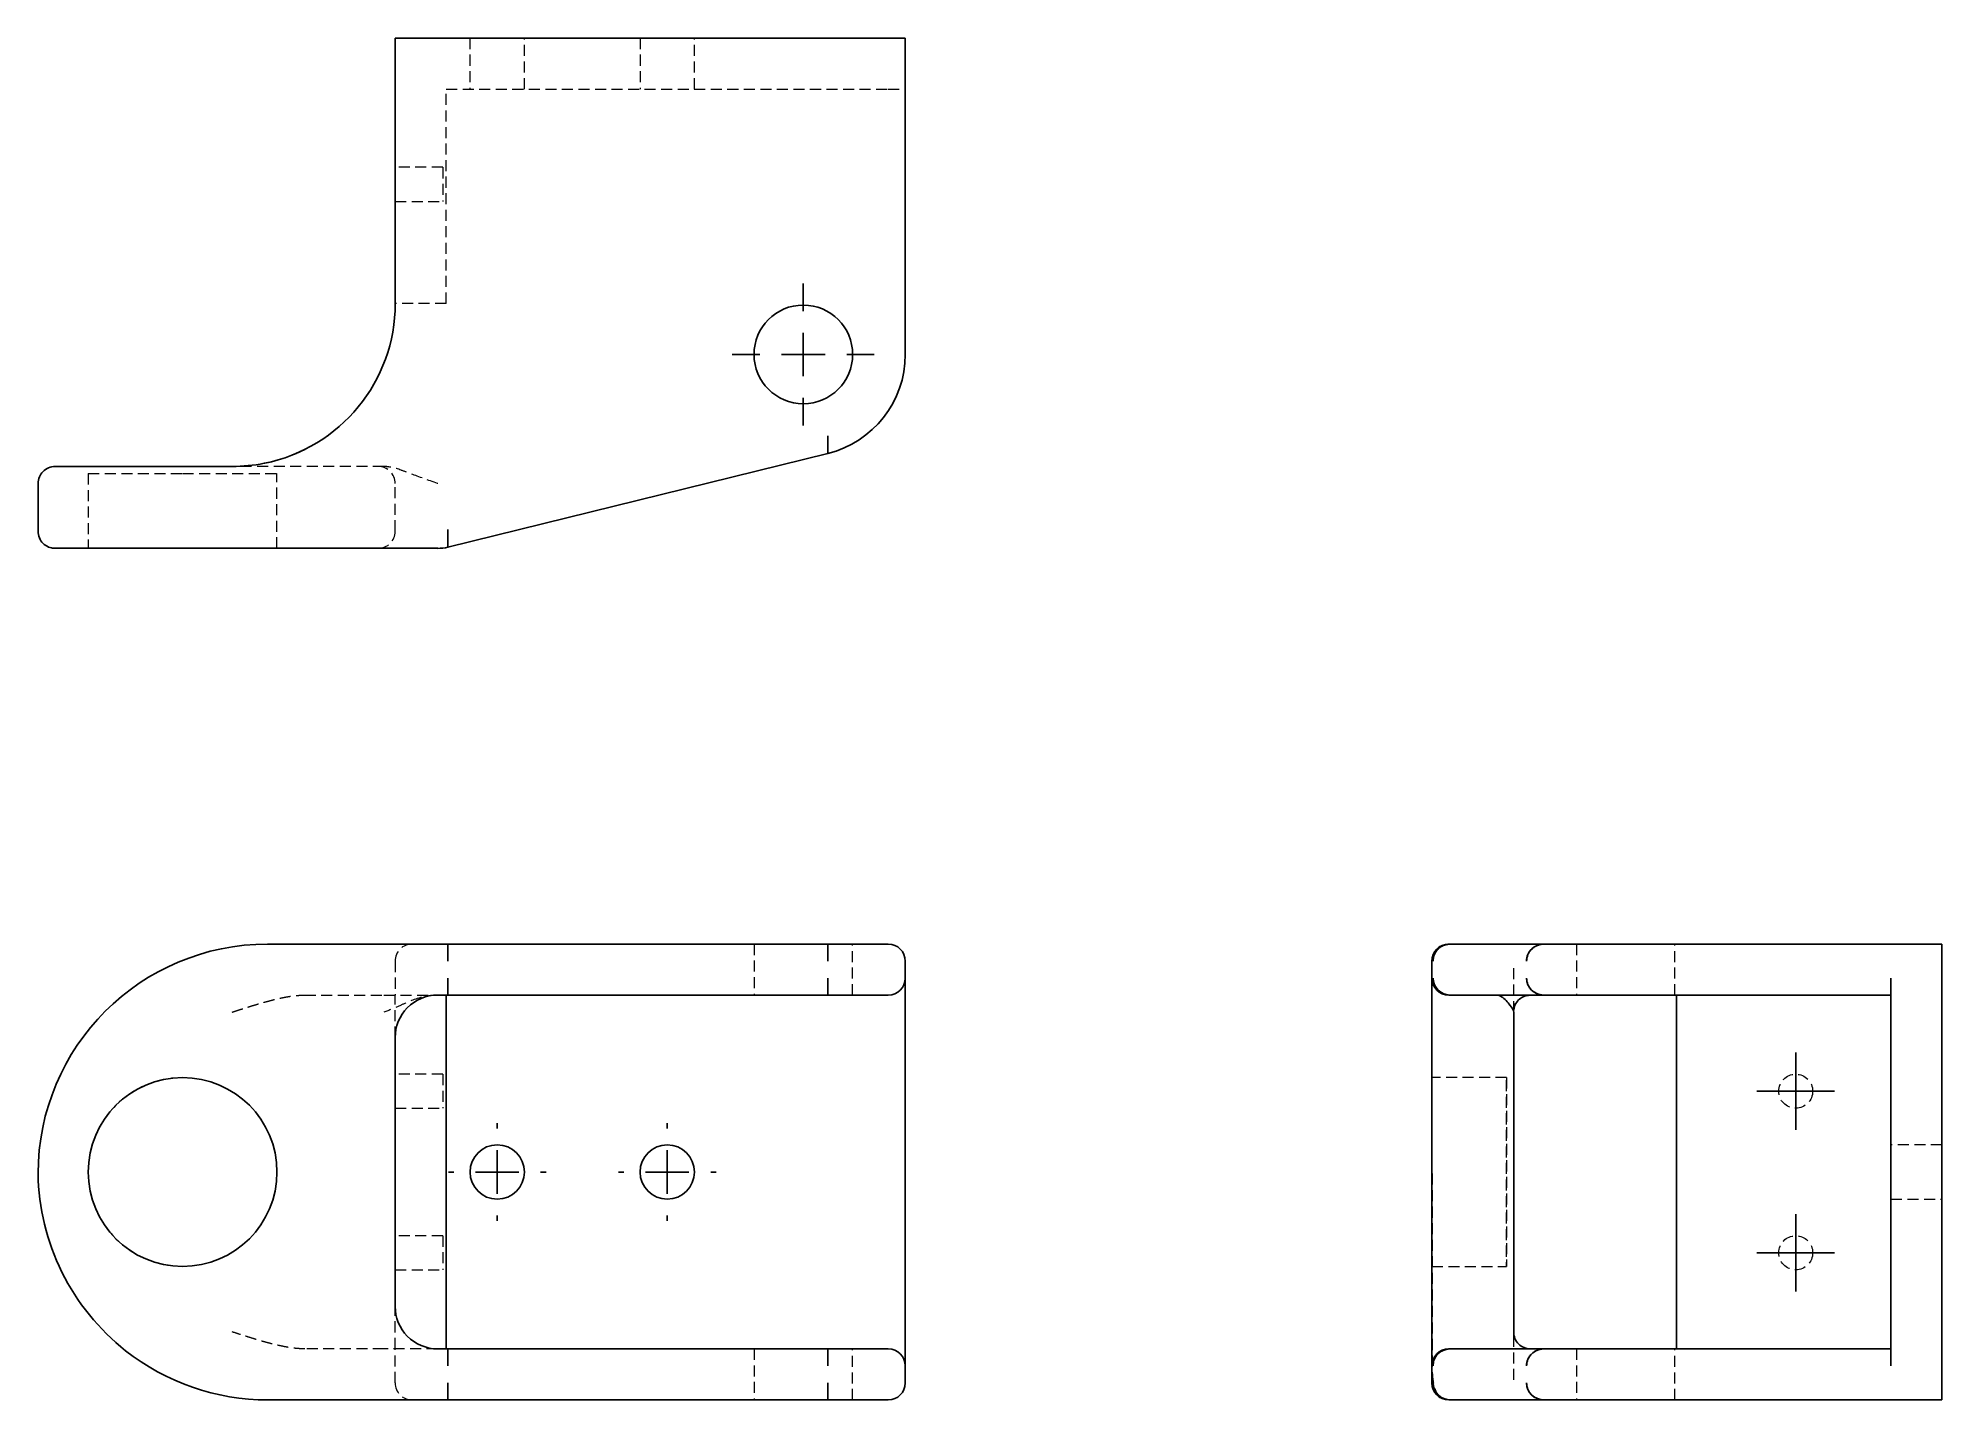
# Model space of a CAD drawing. Header units: millimetres. Extents: x 33 to 252, y 31 to 187.
import ezdxf

# ---------------------------------------------------------------- set-up
doc = ezdxf.new("R2010")
doc.units = ezdxf.units.MM
doc.linetypes.add('HIDDEN', pattern=[1.905, 1.27, -0.635])
doc.layers.add('10', color=7, linetype='Continuous')

# ---------------------------------------------------------------- blocks, each defined once
blk = doc.blocks.new('SW_CENTERMARKSYMBOL_0')
at = {"layer": '10', "color": 0}
for p, q in [((0, 5), (0, 5.63)), ((0, 0), (0, 2.5)), ((-5, 0), (-5.63, 0)), ((0, 0), (-2.5, 0)), ((0, 0), (0, -2.5)), ((0, 0), (2.5, 0)), ((5, 0), (5.63, 0)), ((0, -5), (0, -5.63))]:
    blk.add_line(p, q, dxfattribs=at)
blk = doc.blocks.new('SW_CENTERMARKSYMBOL_1')
at = {"layer": '10', "color": 0}
for p, q in [((0, 5), (0, 5.63)), ((0, 0), (0, 2.5)), ((-5, 0), (-5.63, 0)), ((0, 0), (-2.5, 0)), ((0, 0), (0, -2.5)), ((0, 0), (2.5, 0)), ((5, 0), (5.63, 0)), ((0, -5), (0, -5.63))]:
    blk.add_line(p, q, dxfattribs=at)
blk = doc.blocks.new('SW_CENTERMARKSYMBOL_2')
at = {"layer": '10', "color": 0}
for p, q in [((0, 5), (0, 8.18)), ((0, 0), (0, 2.5)), ((-5, 0), (-8.18, 0)), ((0, 0), (-2.5, 0)), ((0, 0), (0, -2.5)), ((0, 0), (2.5, 0)), ((5, 0), (8.18, 0)), ((0, -5), (0, -8.18))]:
    blk.add_line(p, q, dxfattribs=at)
blk = doc.blocks.new('SW_CENTERMARKSYMBOL_3')
at = {"layer": '10', "color": 0}
for p, q in [((0, 2.5), (0, 4.46)), ((0, 0), (0, 2.5)), ((-2.5, 0), (-4.46, 0)), ((0, 0), (-2.5, 0)), ((0, 0), (0, -2.5)), ((0, 0), (2.5, 0)), ((2.5, 0), (4.46, 0)), ((0, -2.5), (0, -4.46))]:
    blk.add_line(p, q, dxfattribs=at)
blk = doc.blocks.new('SW_CENTERMARKSYMBOL_4')
at = {"layer": '10', "color": 0}
for p, q in [((0, 2.5), (0, 4.46)), ((0, 0), (0, 2.5)), ((-2.5, 0), (-4.46, 0)), ((0, 0), (-2.5, 0)), ((0, 0), (0, -2.5)), ((0, 0), (2.5, 0)), ((2.5, 0), (4.46, 0)), ((0, -2.5), (0, -4.46))]:
    blk.add_line(p, q, dxfattribs=at)

msp = doc.modelspace()

# ---------------------------------------------------------------- linework, layer by layer
at = {"color": 7, "linetype": 'Continuous', "lineweight": 25}
for p, q in [((74.23, 187.41), (74.23, 156.85)), ((76.19, 187.41), (74.23, 187.41)), ((76.19, 187.41), (131.04, 187.41)), ((133, 187.41), (131.04, 187.41)), ((133, 150.98), (133, 187.41)), ((124.06, 139.57), (124.06, 141.6)), ((80.3, 128.79), (124.06, 139.57)), ((33.1, 136.12), (33.1, 130.61)), ((55.46, 138.08), (35.06, 138.08)), ((34.69, 128.68), (34.72, 128.68)), ((35.06, 128.65), (59.54, 128.65)), ((59.54, 128.65), (74.23, 128.65)), ((74.23, 128.65), (79.13, 128.65)), ((74.23, 83.07), (59.54, 83.07)), ((79.13, 83.07), (74.23, 83.07)), ((80.3, 83.07), (79.13, 83.07)), ((124.06, 83.07), (80.3, 83.07)), ((124.06, 81.11), (124.06, 83.07)), ((131.04, 83.07), (124.06, 83.07)), ((195.85, 83.07), (195.61, 83.07)), ((206.58, 83.07), (195.81, 83.07)), ((215.98, 83.07), (206.6, 83.07)), ((252.41, 83.07), (215.98, 83.07)), ((252.41, 81.11), (252.41, 83.07)), ((80.3, 79.15), (80.3, 77.19)), ((124.06, 77.19), (124.06, 79.15)), ((133, 81.11), (133, 79.15)), ((133, 79.15), (133, 34.49)), ((193.65, 81.11), (193.65, 79.15)), ((193.65, 81.11), (193.65, 81.11)), ((193.65, 79.15), (193.65, 77.09)), ((246.54, 79.15), (246.54, 34.49)), ((252.41, 81.11), (252.41, 32.53)), ((79.13, 77.19), (80.3, 77.19)), ((80.11, 77.19), (80.11, 36.45)), ((80.3, 77.19), (124.06, 77.19)), ((124.06, 77.19), (131.04, 77.19)), ((193.65, 77.09), (193.65, 72.3)), ((195.61, 77.19), (195.81, 77.19)), ((195.81, 77.19), (206.58, 77.19)), ((205.03, 77.19), (204.57, 77.1)), ((206.58, 77.19), (206.6, 77.19)), ((206.6, 77.19), (215.98, 77.19)), ((215.98, 77.19), (246.54, 77.19)), ((221.85, 77.19), (221.85, 36.45)), ((203.08, 72.3), (203.08, 75.23)), ((74.23, 41.35), (74.23, 72.3)), ((193.65, 72.3), (193.65, 41.35)), ((203.08, 41.35), (203.08, 72.3)), ((193.65, 41.35), (193.65, 36.55)), ((203.08, 38.41), (203.08, 41.35)), ((80.3, 36.45), (79.13, 36.45)), ((124.06, 36.45), (80.3, 36.45)), ((124.06, 34.49), (124.06, 36.45)), ((131.04, 36.45), (124.06, 36.45)), ((193.65, 36.55), (193.65, 34.49)), ((195.85, 36.45), (195.61, 36.45)), ((206.58, 36.45), (195.81, 36.45)), ((215.98, 36.45), (206.6, 36.45)), ((246.54, 36.45), (215.98, 36.45)), ((133, 34.49), (133, 32.53)), ((193.65, 34.49), (193.65, 32.53)), ((80.3, 32.53), (80.3, 30.57)), ((124.06, 30.57), (124.06, 32.53)), ((193.65, 32.53), (193.65, 32.53)), ((252.41, 30.57), (252.41, 32.53)), ((59.54, 30.57), (74.23, 30.57)), ((74.23, 30.57), (79.13, 30.57)), ((79.13, 30.57), (80.3, 30.57)), ((80.3, 30.57), (124.06, 30.57)), ((124.06, 30.57), (131.04, 30.57)), ((195.61, 30.57), (195.81, 30.57)), ((195.81, 30.57), (206.58, 30.57)), ((206.58, 30.57), (206.6, 30.57)), ((206.6, 30.57), (215.98, 30.57)), ((215.98, 30.57), (252.41, 30.57))]:
    msp.add_line(p, q, dxfattribs=at)
at = {"color": 7, "linetype": 'HIDDEN', "lineweight": 18}
for p, q in [((82.85, 187.41), (82.85, 181.54)), ((89.12, 181.54), (89.12, 187.41)), ((102.44, 187.41), (102.44, 181.54)), ((108.71, 181.54), (108.71, 187.41)), ((80.11, 181.54), (131.04, 181.54)), ((80.11, 156.85), (80.11, 181.54)), ((131.04, 181.54), (133, 181.54)), ((79.72, 172.53), (74.23, 172.53)), ((79.72, 172.53), (79.72, 168.61)), ((74.23, 168.61), (79.72, 168.61)), ((80.11, 156.85), (74.23, 156.85)), ((38.88, 137.27), (49.75, 137.27)), ((38.88, 137.27), (38.88, 128.65)), ((49.75, 137.27), (60.62, 137.27)), ((72.94, 138.08), (55.46, 138.08)), ((60.62, 128.65), (60.62, 137.27)), ((72.93, 138.11), (73.51, 138.03)), ((74.23, 130.61), (74.23, 136.12)), ((115.57, 83.07), (115.57, 77.19)), ((126.93, 77.19), (126.93, 83.07)), ((210.3, 83.07), (210.3, 77.19)), ((221.66, 77.19), (221.66, 83.07)), ((74.23, 81.11), (74.23, 77.19)), ((203.08, 75.23), (203.08, 80.77)), ((63.81, 77.19), (72.94, 77.19)), ((74.23, 72.3), (74.23, 77.19)), ((204.57, 77.1), (204.44, 77.08)), ((79.72, 68.08), (74.23, 68.08)), ((79.72, 68.08), (79.72, 64.17)), ((49.75, 67.69), (49.75, 67.69)), ((202.27, 67.69), (193.65, 67.69)), ((74.23, 64.17), (79.72, 64.17)), ((252.41, 59.96), (246.54, 59.96)), ((246.54, 53.69), (252.41, 53.69)), ((79.72, 49.48), (74.23, 49.48)), ((79.72, 49.48), (79.72, 45.56)), ((49.75, 45.95), (49.75, 45.95)), ((74.23, 45.56), (79.72, 45.56)), ((193.65, 45.95), (202.27, 45.95)), ((74.23, 36.45), (74.23, 41.35)), ((203.08, 32.87), (203.08, 38.41)), ((72.94, 36.45), (63.81, 36.45)), ((74.23, 32.53), (74.23, 36.45)), ((115.57, 36.45), (115.57, 30.57)), ((126.93, 30.57), (126.93, 36.45)), ((210.3, 36.45), (210.3, 30.57)), ((221.66, 30.57), (221.66, 36.45))]:
    msp.add_line(p, q, dxfattribs=at)
at = {"color": 7, "linetype": 'HIDDEN', "lineweight": 18, "flags": 128}
msp.add_lwpolyline([(202.27, 67.69), (202.27, 67.64), (202.27, 67.48), (202.27, 67.23), (202.27, 66.87), (202.27, 66.41), (202.27, 65.86), (202.27, 65.23), (202.27, 64.51), (202.27, 63.72), (202.27, 62.86), (202.27, 61.95), (202.27, 60.98), (202.27, 59.98), (202.27, 58.94), (202.27, 57.89), (202.27, 56.82), (202.27, 55.76), (202.27, 54.7), (202.27, 53.67), (202.27, 52.66), (202.27, 51.7), (202.27, 50.78), (202.27, 49.92), (202.27, 49.13), (202.27, 48.42), (202.27, 47.78), (202.27, 47.23), (202.27, 46.78), (202.27, 46.42), (202.27, 46.16), (202.27, 46), (202.27, 45.95), (202.27, 46), (202.27, 46.16), (202.27, 46.42), (202.27, 46.78), (202.27, 47.23), (202.27, 47.78), (202.27, 48.42), (202.27, 49.13), (202.27, 49.92), (202.27, 50.78), (202.27, 51.7), (202.27, 52.66), (202.27, 53.67), (202.27, 54.7), (202.27, 55.76), (202.27, 56.82), (202.27, 57.89), (202.27, 58.94), (202.27, 59.98), (202.27, 60.98), (202.27, 61.95), (202.27, 62.86), (202.27, 63.72), (202.27, 64.51), (202.27, 65.23), (202.27, 65.86), (202.27, 66.41), (202.27, 66.87), (202.27, 67.23), (202.27, 67.48), (202.27, 67.64), (202.27, 67.69)], dxfattribs=at)
at = {"color": 7, "linetype": 'Continuous', "lineweight": 25}
for centre, radius in [((121.25, 150.98), 5.68), ((49.75, 56.82), 10.87), ((85.99, 56.82), 3.13), ((105.58, 56.82), 3.13)]:
    msp.add_circle(centre, radius, dxfattribs=at)
at = {"color": 7, "linetype": 'HIDDEN', "lineweight": 18}
for centre in [(235.57, 66.13), (235.57, 47.52)]:
    msp.add_circle(centre, 1.96, dxfattribs=at)
at = {"color": 7, "linetype": 'Continuous', "lineweight": 25}
for centre, radius, start, end in [((55.46, 156.85), 18.78, 281.3602, 0), ((121.25, 150.98), 11.75, 283.8364, 0), ((79.13, 133.54), 4.9, 270, 283.8364), ((59.54, 56.63), 26.44, 90, 180), ((131.04, 81.11), 1.96, 0, 90), ((195.61, 81.11), 1.96, 90, 180), ((131.04, 79.15), 1.96, 270, 0), ((195.61, 79.15), 1.96, 180, 270), ((79.13, 72.3), 4.9, 90, 135.5847), ((79.13, 72.3), 4.9, 135.5847, 180), ((49.75, 56.82), 10.87, 270, 90), ((79.13, 41.35), 4.9, 180, 224.4153), ((79.13, 41.35), 4.9, 224.4153, 270), ((131.04, 34.49), 1.96, 0, 90), ((195.61, 34.49), 1.96, 90, 180), ((131.04, 32.53), 1.96, 270, 0), ((195.61, 32.53), 1.96, 180, 270)]:
    msp.add_arc(centre, radius, start, end, dxfattribs=at)
at = {"color": 7, "linetype": 'HIDDEN', "lineweight": 18}
for centre, radius, start, end in [((72.28, 136.12), 1.96, 0, 90), ((72.28, 130.61), 1.96, 270, 0), ((76.19, 81.11), 1.96, 90, 180), ((49.75, 56.82), 10.87, 90, 270), ((76.19, 32.53), 1.96, 180, 270)]:
    msp.add_arc(centre, radius, start, end, dxfattribs=at)
at = {"color": 7, "linetype": 'Continuous', "lineweight": 25}
for centre, start_param, end_param in [((206.58, 81.11), 4.706244, 6.283185), ((195.81, 79.15), 0, 1.570796), ((206.58, 79.15), 0, 1.570796), ((206.58, 34.49), 4.706244, 6.283185), ((195.81, 32.53), 0, 1.570796), ((206.58, 32.53), 0, 1.570796)]:
    msp.add_ellipse(centre, major_axis=(-2.02, 0), ratio=0.970982, start_param=start_param, end_param=end_param, dxfattribs=at)
for points, knots in [([(124.06, 141.6), (124.06, 141.46), (124.06, 141.33), (124.06, 141.08), (124.06, 140.95), (124.06, 140.71), (124.06, 140.59), (124.06, 140.37), (124.06, 140.27), (124.06, 140.08), (124.06, 139.99), (124.06, 139.84), (124.06, 139.78), (124.06, 139.62), (124.06, 139.57), (124.06, 139.57)], [0, 0, 0, 0, 0.125, 0.125, 0.25, 0.25, 0.375, 0.375, 0.5, 0.5, 0.625, 0.625, 0.75, 0.75, 1, 1, 1, 1]), ([(59.84, 138.59), (59.84, 138.59), (59.56, 138.52), (59.27, 138.47), (58.99, 138.42)], [0, 0, 0, 0, 0.009628, 1, 1, 1, 1]), ([(63.81, 140.03), (63.63, 139.95), (63.25, 139.76), (62.82, 139.57), (62.57, 139.48), (62.53, 139.46)], [0, 0, 0, 0, 0.430006, 0.901966, 1, 1, 1, 1]), ([(33.1, 136.12), (33.1, 136.37), (33.15, 136.63), (33.35, 137.1), (33.49, 137.32), (33.85, 137.68), (34.07, 137.83), (34.54, 138.02), (34.8, 138.08), (35.06, 138.08)], [0, 0, 0, 0, 0.25, 0.25, 0.5, 0.5, 0.75, 0.75, 1, 1, 1, 1]), ([(35.06, 128.65), (34.54, 128.65), (34.04, 128.86), (33.31, 129.58), (33.1, 130.09), (33.1, 130.61)], [0, 0, 0, 0, 0.5, 0.5, 1, 1, 1, 1]), ([(80.3, 130.81), (80.3, 130.76), (80.3, 130.66), (80.3, 130.52), (80.3, 130.39), (80.3, 130.26), (80.3, 130.14), (80.3, 130.03), (80.3, 129.92), (80.3, 129.82), (80.3, 129.73), (80.3, 129.65), (80.3, 129.57), (80.3, 129.5), (80.3, 129.44), (80.3, 129.33), (80.3, 129.19), (80.3, 129.05), (80.3, 128.93), (80.3, 128.85), (80.3, 128.8), (80.3, 128.79), (80.3, 128.79)], [0, 0, 0, 0, 0.046981, 0.09228, 0.135897, 0.177833, 0.218087, 0.256661, 0.293555, 0.328769, 0.362304, 0.394162, 0.424342, 0.452847, 0.479677, 0.504834, 0.591766, 0.67685, 0.760147, 0.841724, 0.92165, 1, 1, 1, 1]), ([(80.3, 83.07), (80.3, 83.07), (80.3, 83.07), (80.3, 83.05), (80.3, 83.03), (80.3, 83), (80.3, 82.96), (80.3, 82.92), (80.3, 82.87), (80.3, 82.82), (80.3, 82.77), (80.3, 82.72), (80.3, 82.66), (80.3, 82.61), (80.3, 82.55), (80.3, 82.45), (80.3, 82.3), (80.3, 82.08), (80.3, 81.85), (80.3, 81.6), (80.3, 81.36), (80.3, 81.19), (80.3, 81.11)], [0, 0, 0, 0, 0.046981, 0.09228, 0.135897, 0.177833, 0.218087, 0.256661, 0.293555, 0.328769, 0.362304, 0.394162, 0.424342, 0.452847, 0.479677, 0.504834, 0.591766, 0.67685, 0.760147, 0.841724, 0.92165, 1, 1, 1, 1]), ([(195.81, 83.07), (195.76, 83.07), (195.66, 83.07), (195.52, 83.05), (195.39, 83.03), (195.26, 83), (195.14, 82.96), (195.03, 82.92), (194.92, 82.87), (194.82, 82.82), (194.73, 82.77), (194.65, 82.72), (194.57, 82.66), (194.5, 82.61), (194.44, 82.55), (194.33, 82.45), (194.19, 82.3), (194.05, 82.08), (193.93, 81.85), (193.85, 81.6), (193.8, 81.36), (193.79, 81.19), (193.79, 81.11)], [0, 0, 0, 0, 0.046981, 0.09228, 0.135897, 0.177833, 0.218087, 0.256661, 0.293555, 0.328769, 0.362304, 0.394162, 0.424342, 0.452847, 0.479677, 0.504834, 0.591766, 0.67685, 0.760147, 0.841724, 0.92165, 1, 1, 1, 1]), ([(206.6, 83.07), (206.46, 83.07), (206.33, 83.06), (206.08, 83.01), (205.95, 82.97), (205.71, 82.88), (205.59, 82.82), (205.37, 82.68), (205.27, 82.6), (205.08, 82.42), (204.99, 82.32), (204.84, 82.11), (204.78, 81.99), (204.62, 81.64), (204.57, 81.38), (204.57, 81.11)], [0, 0, 0, 0, 0.125, 0.125, 0.25, 0.25, 0.375, 0.375, 0.5, 0.5, 0.625, 0.625, 0.75, 0.75, 1, 1, 1, 1]), ([(204.57, 79.15), (204.57, 79.02), (204.58, 78.89), (204.63, 78.64), (204.67, 78.51), (204.78, 78.27), (204.84, 78.16), (204.99, 77.94), (205.08, 77.84), (205.36, 77.58), (205.59, 77.43), (205.95, 77.29), (206.08, 77.25), (206.33, 77.21), (206.46, 77.19), (206.6, 77.19)], [0, 0, 0, 0, 0.125, 0.125, 0.25, 0.25, 0.375, 0.375, 0.5, 0.5, 0.75, 0.75, 0.875, 0.875, 1, 1, 1, 1]), ([(201.12, 77.19), (201.12, 77.19), (201.12, 77.19), (201.5, 77.19), (202.07, 76.75), (202.83, 75.84), (203.08, 75.43), (203.08, 75.23)], [-0.3850563, -0.3850563, -0.3850563, -0.3850563, -0.3844239, -0.3844239, -0.2304013, -0.1533901, 0.0006325, 0.0006325, 0.0006325, 0.0006325]), ([(203.03, 75.44), (203.08, 75.63), (203.17, 76.02), (203.52, 76.54), (204.02, 76.97), (204.44, 77.09), (204.65, 77.16)], [0, 0, 0, 0, 0.23387, 0.478454, 0.733288, 1, 1, 1, 1]), ([(33.1, 56.63), (33.16, 52.71), (35.05, 44.91), (43.9, 33.97), (53.66, 30.57), (59.54, 30.57)], [-1.555981, -1.555981, -1.555981, -1.555981, -1.111415, -0.666849, 0, 0, 0, 0]), ([(203.08, 38.41), (203.08, 38.15), (203.13, 37.9), (203.32, 37.42), (203.47, 37.2), (203.83, 36.84), (204.05, 36.7), (204.52, 36.5), (204.78, 36.45), (205.03, 36.45)], [0, 0, 0, 0, 0.25, 0.25, 0.5, 0.5, 0.75, 0.75, 1, 1, 1, 1]), ([(80.3, 36.45), (80.3, 36.45), (80.3, 36.45), (80.3, 36.43), (80.3, 36.41), (80.3, 36.38), (80.3, 36.34), (80.3, 36.3), (80.3, 36.25), (80.3, 36.2), (80.3, 36.15), (80.3, 36.1), (80.3, 36.04), (80.3, 35.99), (80.3, 35.93), (80.3, 35.83), (80.3, 35.68), (80.3, 35.46), (80.3, 35.22), (80.3, 34.98), (80.3, 34.74), (80.3, 34.57), (80.3, 34.49)], [0, 0, 0, 0, 0.046981, 0.09228, 0.135897, 0.177833, 0.218087, 0.256661, 0.293555, 0.328769, 0.362304, 0.394162, 0.424342, 0.452847, 0.479677, 0.504834, 0.591766, 0.67685, 0.760147, 0.841724, 0.92165, 1, 1, 1, 1]), ([(195.81, 36.45), (195.76, 36.45), (195.66, 36.45), (195.52, 36.43), (195.39, 36.41), (195.26, 36.38), (195.14, 36.34), (195.03, 36.3), (194.92, 36.25), (194.82, 36.2), (194.73, 36.15), (194.65, 36.1), (194.57, 36.04), (194.5, 35.99), (194.44, 35.93), (194.33, 35.83), (194.19, 35.68), (194.05, 35.46), (193.93, 35.22), (193.85, 34.98), (193.8, 34.74), (193.79, 34.57), (193.79, 34.49)], [0, 0, 0, 0, 0.046981, 0.09228, 0.135897, 0.177833, 0.218087, 0.256661, 0.293555, 0.328769, 0.362304, 0.394162, 0.424342, 0.452847, 0.479677, 0.504834, 0.591766, 0.67685, 0.760147, 0.841724, 0.92165, 1, 1, 1, 1]), ([(206.6, 36.45), (206.46, 36.45), (206.33, 36.44), (206.08, 36.39), (205.95, 36.35), (205.71, 36.26), (205.59, 36.2), (205.37, 36.06), (205.27, 35.98), (205.08, 35.8), (204.99, 35.7), (204.84, 35.49), (204.78, 35.37), (204.62, 35.02), (204.57, 34.75), (204.57, 34.49)], [0, 0, 0, 0, 0.125, 0.125, 0.25, 0.25, 0.375, 0.375, 0.5, 0.5, 0.625, 0.625, 0.75, 0.75, 1, 1, 1, 1]), ([(204.57, 32.53), (204.57, 32.4), (204.58, 32.27), (204.63, 32.02), (204.67, 31.89), (204.78, 31.65), (204.84, 31.54), (204.99, 31.32), (205.08, 31.22), (205.36, 30.95), (205.59, 30.81), (205.95, 30.67), (206.08, 30.63), (206.33, 30.58), (206.46, 30.57), (206.6, 30.57)], [0, 0, 0, 0, 0.125, 0.125, 0.25, 0.25, 0.375, 0.375, 0.5, 0.5, 0.75, 0.75, 0.875, 0.875, 1, 1, 1, 1])]:
    msp.add_open_spline(points, degree=3, knots=knots, dxfattribs=at)
msp.add_open_spline([(59.16, 138.44), (57.93, 138.2), (56.69, 138.08), (55.46, 138.08)], degree=3, dxfattribs=at)
at = {"color": 7, "linetype": 'HIDDEN', "lineweight": 18}
for points, knots in [([(79.13, 136.12), (79.13, 136.12), (79.12, 136.12), (78.02, 136.5), (76.44, 137.07), (74.5, 137.83), (73.53, 138.08), (72.94, 138.08)], [-0.3850563, -0.3850563, -0.3850563, -0.3850563, -0.3844239, -0.3844239, -0.2304013, -0.1533901, 0.0006325, 0.0006325, 0.0006325, 0.0006325]), ([(34.72, 128.68), (34.74, 128.68), (34.76, 128.68), (34.92, 128.68), (34.96, 128.68)], [0, 0, 0, 0, 0.776059, 1, 1, 1, 1]), ([(46.77, 128.68), (47.45, 128.68), (48.79, 128.68), (51.14, 128.68), (53.77, 128.68), (56.66, 128.68), (58.59, 128.68), (59.54, 128.68)], [0, 0, 0, 0, 0.17372, 0.344671, 0.568168, 0.786594, 1, 1, 1, 1]), ([(195.85, 77.19), (195.58, 77.19), (195.32, 77.24), (194.95, 77.38), (194.83, 77.44), (194.61, 77.57), (194.5, 77.65), (194.31, 77.83), (194.22, 77.93), (194.07, 78.15), (194, 78.26), (193.85, 78.62), (193.79, 78.89), (193.79, 79.15)], [0, 0, 0, 0, 0.25, 0.25, 0.375, 0.375, 0.5, 0.5, 0.625, 0.625, 0.75, 0.75, 1, 1, 1, 1]), ([(55.46, 75.23), (55.6, 75.28), (55.89, 75.37), (56.3, 75.51), (56.7, 75.64), (57.08, 75.76), (57.45, 75.87), (57.79, 75.98), (58.12, 76.08), (58.43, 76.17), (58.72, 76.25), (58.99, 76.33), (59.24, 76.4), (59.48, 76.47), (59.69, 76.52), (59.88, 76.57), (60.22, 76.66), (60.7, 76.78), (61.31, 76.91), (61.88, 77.02), (62.42, 77.1), (62.92, 77.15), (63.38, 77.19), (63.67, 77.19), (63.81, 77.19)], [0, 0, 0, 0, 0.051376, 0.100625, 0.147748, 0.192745, 0.235615, 0.27636, 0.314978, 0.35147, 0.385837, 0.418078, 0.448193, 0.476184, 0.502049, 0.52366, 0.54524, 0.622595, 0.695796, 0.764856, 0.829789, 0.890609, 0.947338, 1, 1, 1, 1]), ([(79.13, 77.19), (79.13, 77.19), (79.12, 77.19), (78.02, 77.19), (76.44, 76.75), (74.5, 75.84), (73.53, 75.43), (72.94, 75.23)], [-0.3850563, -0.3850563, -0.3850563, -0.3850563, -0.3844239, -0.3844239, -0.2304013, -0.1533901, 0.0006325, 0.0006325, 0.0006325, 0.0006325]), ([(72.94, 77.19), (73.57, 77.19), (74.5, 77.19), (75.37, 77.19), (75.93, 77.19), (76.19, 77.19), (76.96, 77.19), (77.42, 77.19), (78.3, 77.19), (78.72, 77.19), (79.13, 77.19)], [0, 0, 0, 0, 0.25, 0.375, 0.375, 0.5, 0.5, 0.75, 0.75, 1, 1, 1, 1]), ([(203.63, 76.59), (203.47, 76.4), (203.15, 76), (203.1, 75.49), (203.08, 75.23)], [0, 0, 0, 0, 0.4876992, 1, 1, 1, 1]), ([(193.68, 56.64), (193.68, 55.76), (193.68, 54), (193.68, 51.44), (193.68, 49.03), (193.68, 46.82), (193.68, 44.82), (193.68, 43.02), (193.68, 41.43), (193.68, 40.04), (193.68, 38.65), (193.68, 37.34), (193.68, 36.17), (193.68, 35.29), (193.68, 34.61), (193.69, 34.02), (193.72, 33.34), (193.81, 32.58), (193.97, 31.9), (194.2, 31.35), (194.48, 30.94), (194.72, 30.8), (194.85, 30.72)], [0, 0, 0, 0, 0.067466, 0.134827, 0.198829, 0.259475, 0.316778, 0.370741, 0.421348, 0.468583, 0.512439, 0.571876, 0.62374, 0.668052, 0.704812, 0.737686, 0.776296, 0.821496, 0.873654, 0.912458, 0.954562, 1, 1, 1, 1]), ([(63.81, 36.45), (63.72, 36.45), (63.54, 36.45), (63.26, 36.47), (62.96, 36.49), (62.65, 36.52), (62.33, 36.56), (61.99, 36.61), (61.63, 36.67), (61.26, 36.75), (60.88, 36.83), (60.48, 36.92), (60.06, 37.02), (59.6, 37.14), (59.09, 37.28), (58.5, 37.45), (57.84, 37.65), (57.11, 37.88), (56.31, 38.13), (55.75, 38.31), (55.46, 38.41)], [0, 0, 0, 0, 0.033044, 0.067731, 0.104068, 0.142062, 0.181718, 0.223041, 0.266034, 0.310702, 0.357048, 0.405074, 0.454785, 0.507329, 0.568319, 0.637756, 0.715642, 0.801977, 0.896763, 1, 1, 1, 1]), ([(79.13, 36.45), (78.31, 36.45), (77.47, 36.45), (75.94, 36.45), (75.38, 36.45), (74.2, 36.45), (73.57, 36.45), (72.94, 36.45)], [0, 0, 0, 0, 0.5, 0.5, 0.75, 0.75, 1, 1, 1, 1]), ([(195.85, 30.57), (195.58, 30.57), (195.32, 30.62), (194.95, 30.76), (194.83, 30.82), (194.61, 30.95), (194.5, 31.03), (194.31, 31.21), (194.22, 31.31), (194.07, 31.52), (194, 31.64), (193.85, 32), (193.79, 32.27), (193.79, 32.53)], [0, 0, 0, 0, 0.25, 0.25, 0.375, 0.375, 0.5, 0.5, 0.625, 0.625, 0.75, 0.75, 1, 1, 1, 1])]:
    msp.add_open_spline(points, degree=3, knots=knots, dxfattribs=at)

# ---------------------------------------------------------------- block references
at = {"layer": '10'}
for name, p in [('SW_CENTERMARKSYMBOL_2', (121.25, 150.98)), ('SW_CENTERMARKSYMBOL_4', (235.57, 66.13)), ('SW_CENTERMARKSYMBOL_1', (85.99, 56.82)), ('SW_CENTERMARKSYMBOL_0', (105.58, 56.82)), ('SW_CENTERMARKSYMBOL_3', (235.57, 47.52))]:
    msp.add_blockref(name, p, dxfattribs=at)

doc.saveas('drawing.dxf')
